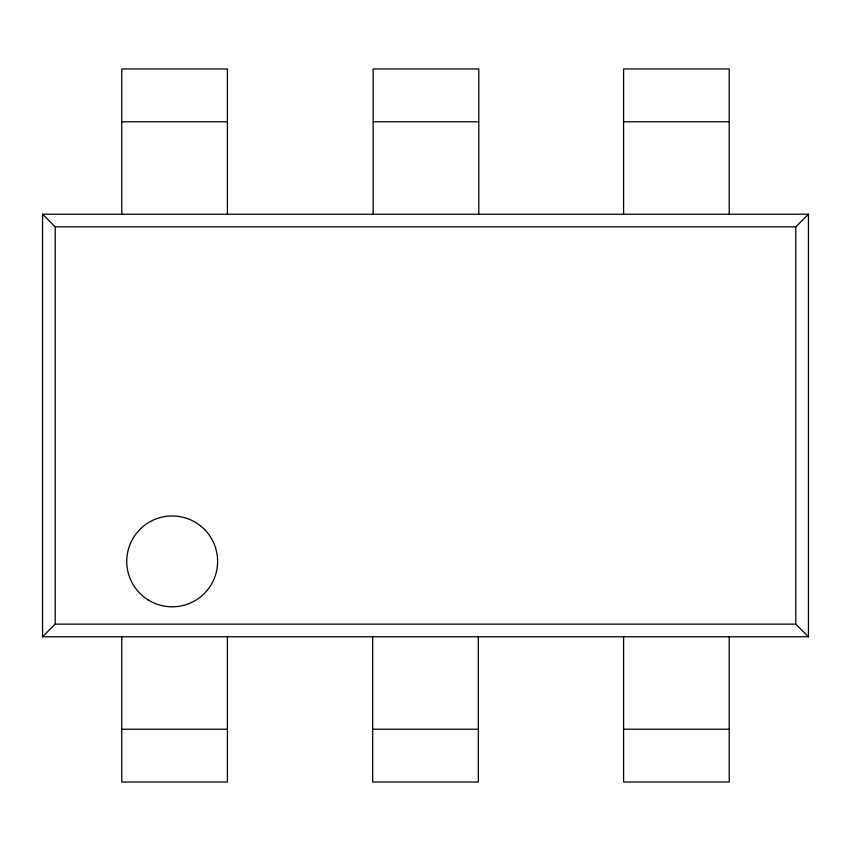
<?xml version="1.0" encoding="UTF-8"?>
<svg xmlns="http://www.w3.org/2000/svg" width="851" height="851" viewBox="0 0 851 851"><rect width="100%" height="100%" fill="white"/><g stroke="black" fill="none" stroke-linecap="round" stroke-linejoin="round"><path stroke-width="1.28" d="M42.55 636.782L55.198 624.145L795.802 624.145L808.45 636.782L808.45 214.218L42.55 214.218L42.55 636.782L808.45 636.782M42.55 214.218L55.198 226.855L795.802 226.855L808.45 214.218M121.778 121.778L227.419 121.778M373.153 121.778L478.794 121.778M623.581 121.778L729.222 121.778M121.778 729.222L227.419 729.222M372.674 729.222L478.326 729.222M623.581 729.222L729.222 729.222M795.802 226.855L795.802 624.145M729.222 214.218L729.222 68.963L623.581 68.963L623.581 214.218M729.222 636.782L729.222 782.037L623.581 782.037L623.581 636.782M478.794 214.218L478.794 68.963L373.153 68.963L373.153 214.218M478.326 636.782L478.326 782.037L372.674 782.037L372.674 636.782M227.419 214.218L227.419 68.963L121.778 68.963L121.778 214.218M227.419 636.782L227.419 782.037L121.778 782.037L121.778 636.782M55.198 226.855L55.198 624.145M148.255 599.998A45.422 45.422 0 0 0 217.59 562.798A45.422 45.422 0 0 0 150.712 521.355A45.422 45.422 0 0 0 148.255 599.998"/></g></svg>
